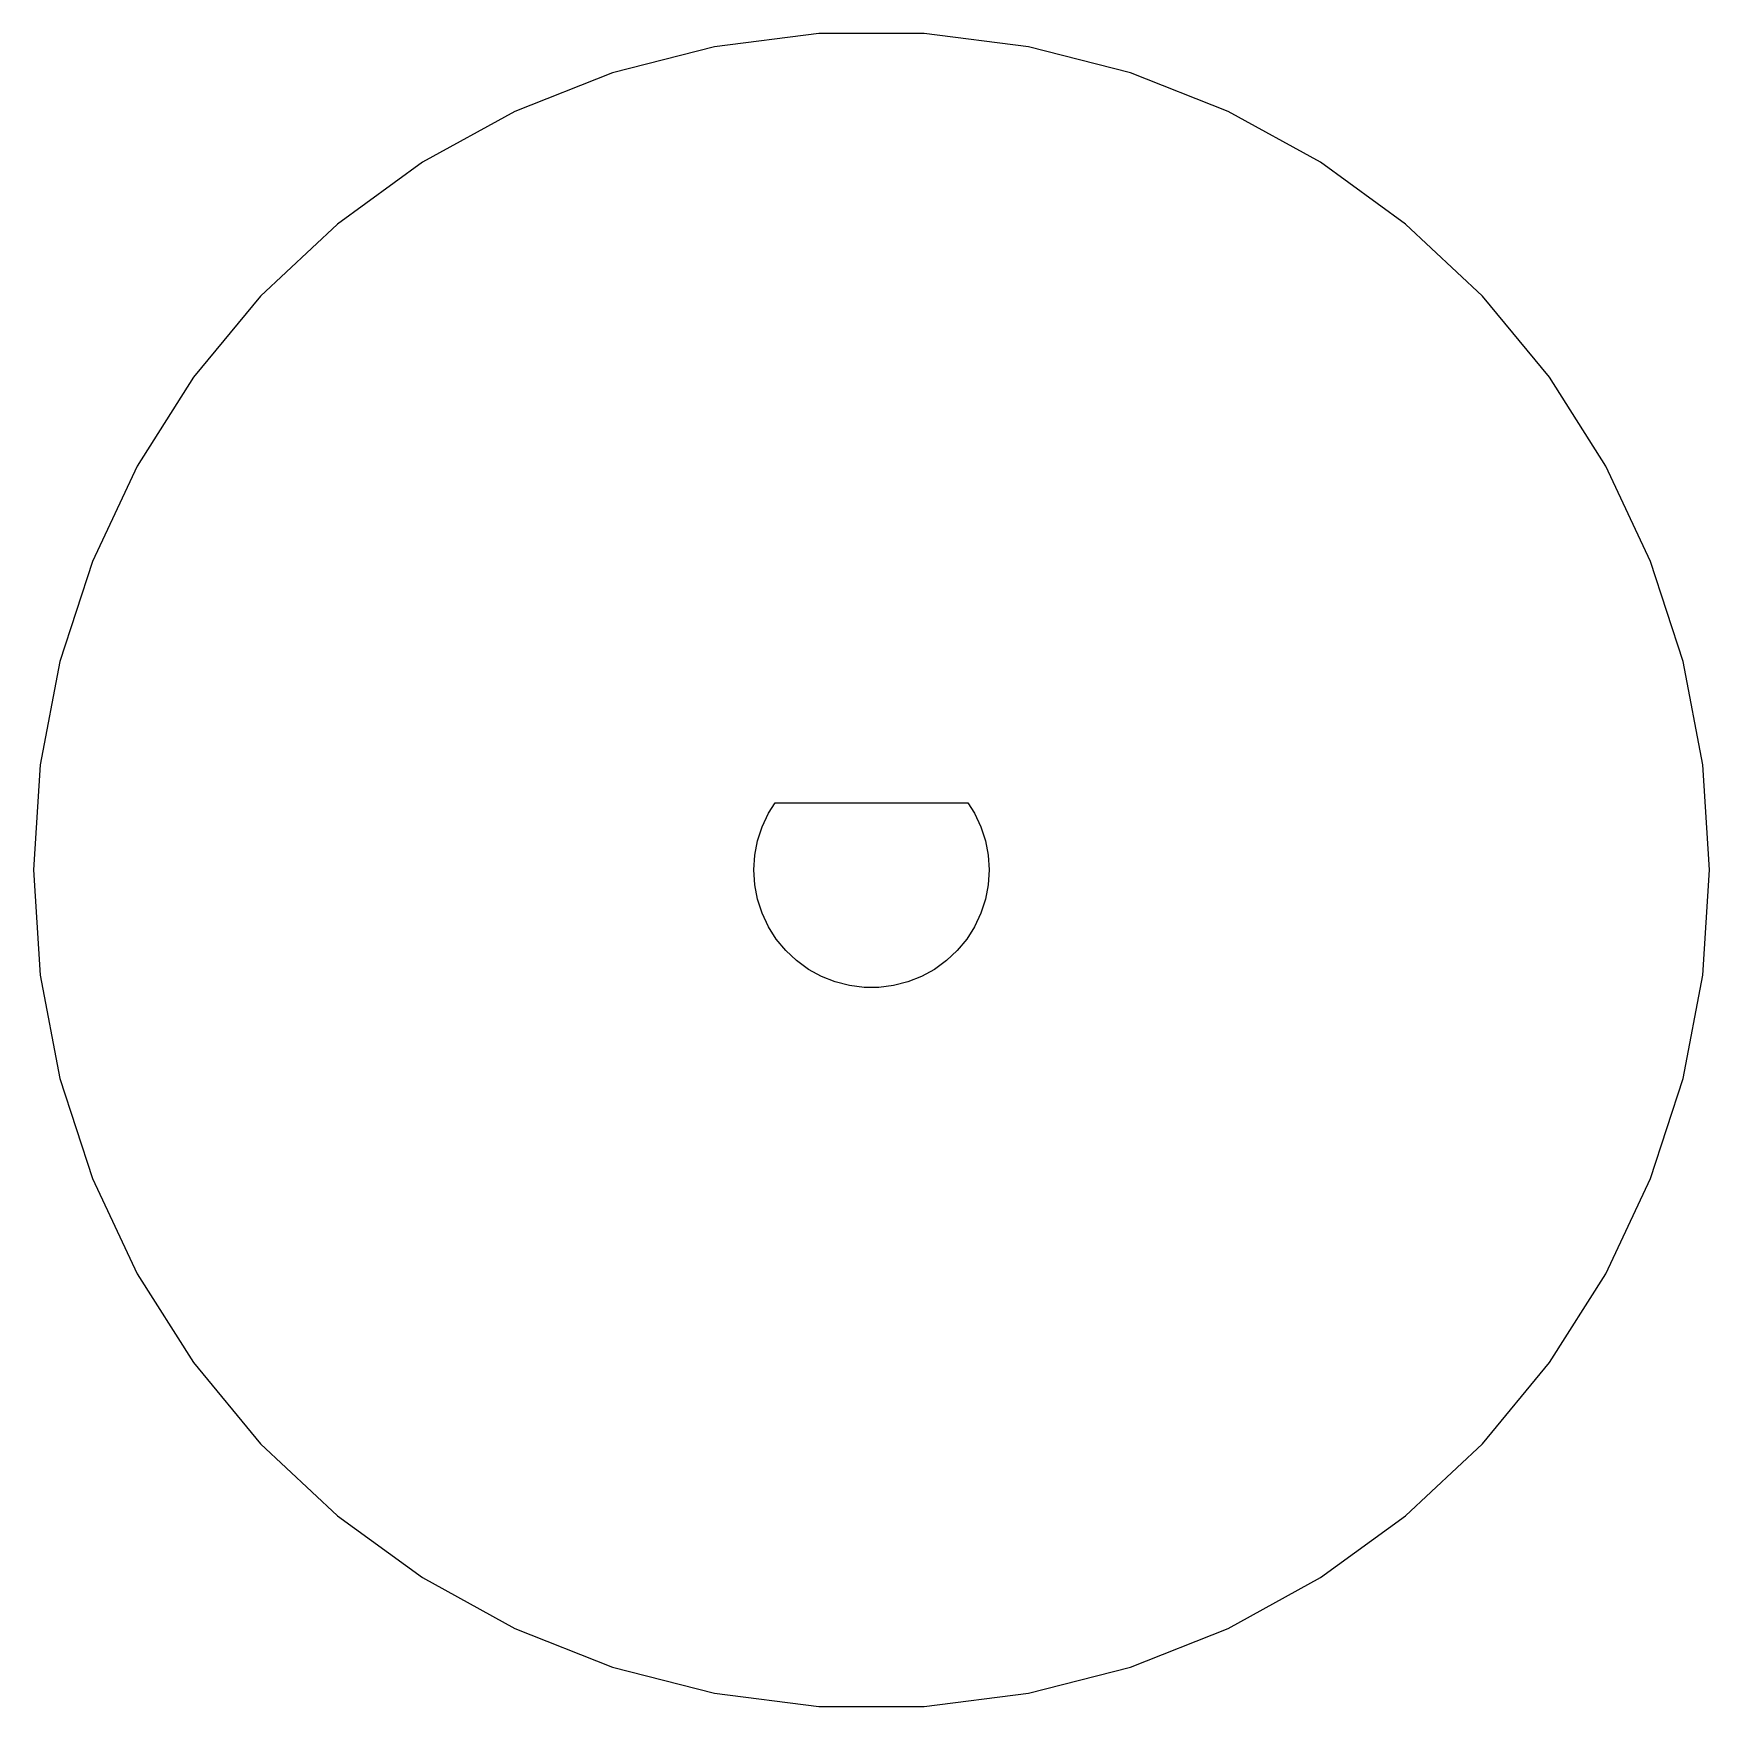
# Model space of a CAD drawing. Header units: metres. Extents: x -12 to 12, y 98 to 231.
# Drawn here: x -12.46 to 12.46, y 97.56 to 122.44 of the extents above.
import ezdxf

# ---------------------------------------------------------------- set-up
doc = ezdxf.new("R2010")
doc.units = ezdxf.units.M

msp = doc.modelspace()

# ---------------------------------------------------------------- linework, layer by layer
for p, q in [((-0.782669, 122.44), (-2.33569, 122.244)), ((0.782669, 122.44), (-0.782669, 122.44)), ((2.33569, 122.244), (0.782669, 122.44)), ((-2.33569, 122.244), (-3.85188, 121.855)), ((3.85188, 121.855), (2.33569, 122.244)), ((-3.85188, 121.855), (-5.30731, 121.279)), ((5.30731, 121.279), (3.85188, 121.855)), ((-5.30731, 121.279), (-6.67906, 120.525)), ((6.67906, 120.525), (5.30731, 121.279)), ((-6.67906, 120.525), (-7.94547, 119.604)), ((7.94547, 119.604), (6.67906, 120.525)), ((-7.94547, 119.604), (-9.08656, 118.533)), ((9.08656, 118.533), (7.94547, 119.604)), ((-9.08656, 118.533), (-10.0844, 117.327)), ((10.0844, 117.327), (9.08656, 118.533)), ((-10.0844, 117.327), (-10.9231, 116.005)), ((10.9231, 116.005), (10.0844, 117.327)), ((-10.9231, 116.005), (-11.5896, 114.589)), ((11.5896, 114.589), (10.9231, 116.005)), ((-11.5896, 114.589), (-12.0733, 113.1)), ((12.0733, 113.1), (11.5896, 114.589)), ((-12.0733, 113.1), (-12.3667, 111.562)), ((12.3667, 111.562), (12.0733, 113.1)), ((-12.3667, 111.562), (-12.465, 110)), ((12.465, 110), (12.3667, 111.562)), ((-1.53352, 110.843), (-1.43393, 111)), ((-1.43393, 111), (1.43393, 111)), ((1.43393, 111), (1.53352, 110.843)), ((-1.62711, 110.644), (-1.53352, 110.843)), ((1.53352, 110.843), (1.62711, 110.644)), ((-1.69501, 110.435), (-1.62711, 110.644)), ((1.62711, 110.644), (1.69501, 110.435)), ((-1.75, 110), (-1.73619, 110.219)), ((-1.73619, 110.219), (-1.69501, 110.435)), ((1.69501, 110.435), (1.73619, 110.219)), ((1.73619, 110.219), (1.75, 110)), ((-12.465, 110), (-12.3667, 108.438)), ((-1.73619, 109.781), (-1.75, 110)), ((1.75, 110), (1.73619, 109.781)), ((12.3667, 108.438), (12.465, 110)), ((-1.69501, 109.565), (-1.73619, 109.781)), ((1.73619, 109.781), (1.69501, 109.565)), ((-1.62711, 109.356), (-1.69501, 109.565)), ((1.69501, 109.565), (1.62711, 109.356)), ((-1.53352, 109.157), (-1.62711, 109.356)), ((1.62711, 109.356), (1.53352, 109.157)), ((-1.41577, 108.971), (-1.53352, 109.157)), ((-1.27568, 108.802), (-1.41577, 108.971)), ((1.41577, 108.971), (1.27568, 108.802)), ((1.53352, 109.157), (1.41577, 108.971)), ((-1.11548, 108.652), (-1.27568, 108.802)), ((1.27568, 108.802), (1.11548, 108.652)), ((-0.937683, 108.522), (-1.11548, 108.652)), ((-0.745102, 108.417), (-0.937683, 108.522)), ((0.937683, 108.522), (0.745102, 108.417)), ((1.11548, 108.652), (0.937683, 108.522)), ((-12.3667, 108.438), (-12.0733, 106.9)), ((-0.540771, 108.336), (-0.745102, 108.417)), ((-0.327911, 108.281), (-0.540771, 108.336)), ((-0.109879, 108.253), (-0.327911, 108.281)), ((0.109879, 108.253), (-0.109879, 108.253)), ((0.327911, 108.281), (0.109879, 108.253)), ((0.540771, 108.336), (0.327911, 108.281)), ((0.745102, 108.417), (0.540771, 108.336)), ((12.0733, 106.9), (12.3667, 108.438)), ((-12.0733, 106.9), (-11.5896, 105.411)), ((11.5896, 105.411), (12.0733, 106.9)), ((-11.5896, 105.411), (-10.9231, 103.995)), ((10.9231, 103.995), (11.5896, 105.411)), ((-10.9231, 103.995), (-10.0844, 102.673)), ((10.0844, 102.673), (10.9231, 103.995)), ((-10.0844, 102.673), (-9.08656, 101.467)), ((9.08656, 101.467), (10.0844, 102.673)), ((-9.08656, 101.467), (-7.94547, 100.396)), ((7.94547, 100.396), (9.08656, 101.467)), ((-7.94547, 100.396), (-6.67906, 99.4755)), ((6.67906, 99.4755), (7.94547, 100.396)), ((-6.67906, 99.4755), (-5.30731, 98.7214)), ((5.30731, 98.7214), (6.67906, 99.4755)), ((-5.30731, 98.7214), (-3.85188, 98.1451)), ((3.85188, 98.1451), (5.30731, 98.7214)), ((-3.85188, 98.1451), (-2.33569, 97.7558)), ((2.33569, 97.7558), (3.85188, 98.1451)), ((-2.33569, 97.7558), (-0.782669, 97.5596)), ((0.782669, 97.5596), (2.33569, 97.7558)), ((-0.782669, 97.5596), (0.782669, 97.5596))]:
    msp.add_line(p, q)

doc.saveas('drawing.dxf')
